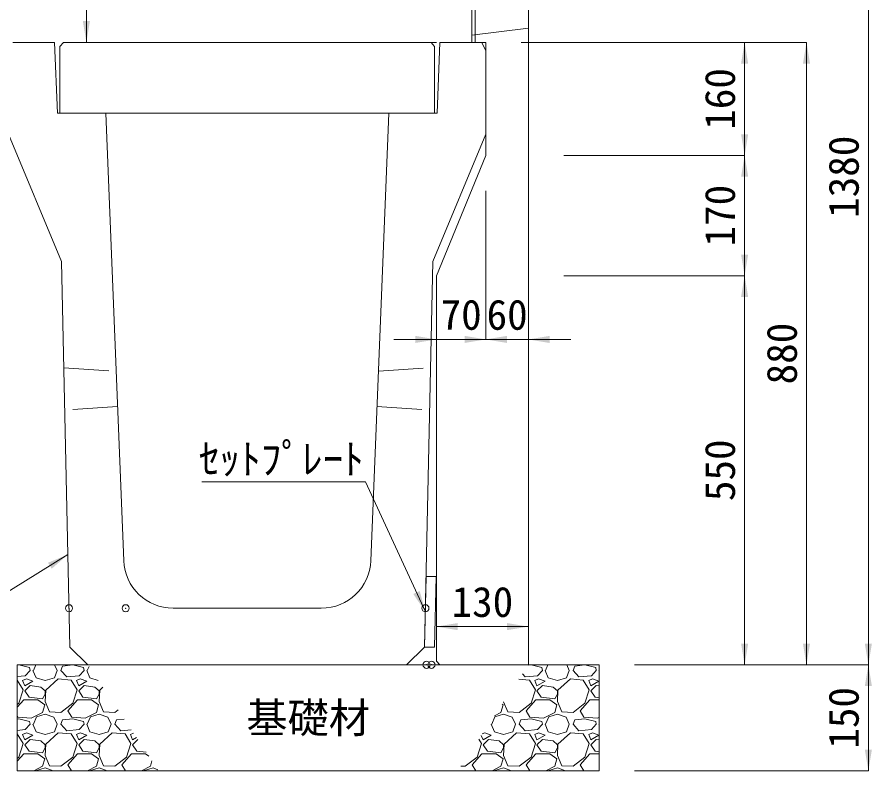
# Model space of a CAD drawing. Units: millimetres at full size. Extents: x 172874 to 217143, y 854931 to 903297.
# Drawn here: x 179482 to 180691, y 867181 to 868247 of the extents above; entities that cross this region are included whole.
import ezdxf
from ezdxf.enums import TextEntityAlignment as Align

# ---------------------------------------------------------------- set-up
doc = ezdxf.new("R2010")
doc.units = ezdxf.units.MM
doc.header["$LTSCALE"] = 20
doc.header["$PDMODE"] = 32
doc.header["$PDSIZE"] = 10
doc.linetypes.add('DASHED', pattern=[7.5, 6, -1.5])
doc.linetypes.add('USER2', pattern=[4.7625, 3.175, -1.5875])
for name, color, linetype, lineweight in [('セットプレート', 3, 'Continuous', 13), ('パネックスKDS', 2, 'Continuous', 13), ('基礎材', 7, 'Continuous', 15), ('寸法線', 7, 'Continuous', 13), ('引出線', 4, 'Continuous', 13), ('本体', 2, 'Continuous', 13), ('補助線', 8, 'Continuous', 13), ('ﾊｯﾁﾝｸﾞ', 7, 'Continuous', 5)]:
    doc.layers.add(name, color=color, linetype=linetype, lineweight=lineweight)
doc.styles.add('ＭＳ ゴシック', font='')
doc.styles.get('ＭＳ ゴシック').set_extended_font_data('MS Gothic')

# ---------------------------------------------------------------- blocks, each defined once
blk = doc.blocks.new('filled_arrow')
at = {"color": 0, "linetype": 'Continuous', "lineweight": -2}
blk.add_solid([(7.5, 1.25), (0, 0), (7.5, -1.25)], dxfattribs=at)

msp = doc.modelspace()

# ---------------------------------------------------------------- linework, layer by layer
at = {"layer": 'セットプレート'}
msp.add_lwpolyline([(180058.02, 867356.42), (180072.02, 867356.12), (180074.16, 867456.09), (180060.16, 867456.39)], close=True, dxfattribs=at)
at = {"layer": 'パネックスKDS', "lineweight": 5}
msp.add_line((180129.7, 868211.42), (180129.7, 868711.42), dxfattribs=at)
at = {"layer": 'パネックスKDS'}
for p, q in [((180204.7, 867331.42), (180204.7, 868711.42)), ((180124.7, 868211.42), (180124.7, 868706.42)), ((180124.7, 868211.42), (180144.7, 868211.42)), ((180144.7, 868051.42), (180144.7, 868211.42)), ((180144.7, 868051.42), (180074.7, 867881.42)), ((180074.7, 867336.42), (180074.7, 867881.42)), ((180074.7, 867336.42), (180079.7, 867331.42)), ((180079.7, 867331.42), (180204.7, 867331.42))]:
    msp.add_line(p, q, dxfattribs=at)
at = {"layer": 'パネックスKDS', "linetype": 'DASHED', "lineweight": 9}
msp.add_line((180124.7, 868221.42), (180204.7, 868231.42), dxfattribs=at)
at = {"layer": '基礎材'}
for p, q in [((179481.92, 867331.42), (180304.7, 867331.42)), ((179481.92, 867331.42), (179481.92, 867181.42)), ((180304.7, 867331.42), (180304.7, 867181.42)), ((179481.92, 867181.42), (180304.7, 867181.42))]:
    msp.add_line(p, q, dxfattribs=at)
at = {"layer": '寸法線'}
for p, q in [((179579.7, 868211.42), (179579.7, 868711.42)), ((180685.54, 867331.42), (180685.54, 868711.42)), ((180074.7, 868211.42), (179579.7, 868211.42)), ((180194.7, 868211.42), (180598.04, 868211.42)), ((180194.7, 868211.42), (180510.54, 868211.42)), ((180510.54, 868211.42), (180510.54, 868051.42)), ((180598.04, 868211.42), (180598.04, 867331.42)), ((180254.7, 868051.42), (180510.54, 868051.42)), ((180254.7, 868051.42), (180510.54, 868051.42)), ((180510.54, 868051.42), (180510.54, 867881.42)), ((180144.7, 868001.42), (180144.7, 867791.42)), ((180254.7, 867881.42), (180510.54, 867881.42)), ((180254.7, 867881.42), (180510.54, 867881.42)), ((180510.54, 867881.42), (180510.54, 867331.42)), ((180074.7, 867829.69), (180074.7, 867791.42)), ((180144.7, 867831.42), (180144.7, 867791.42)), ((180204.7, 867831.42), (180204.7, 867791.42)), ((180204.7, 867791.42), (180014.7, 867791.42)), ((180084.7, 867791.42), (180264.7, 867791.42)), ((180074.7, 867385.42), (180204.7, 867385.42)), ((180074.7, 867361.42), (180074.7, 867385.42)), ((180204.7, 867356.42), (180204.7, 867385.42)), ((180354.75, 867331.42), (180685.54, 867331.42)), ((180354.75, 867331.42), (180598.04, 867331.42)), ((180354.75, 867331.42), (180510.54, 867331.42)), ((180354.75, 867331.42), (180685.54, 867331.42)), ((180685.54, 867331.42), (180685.54, 867181.42)), ((180354.7, 867181.42), (180685.54, 867181.42))]:
    msp.add_line(p, q, dxfattribs=at)
at = {"layer": '引出線'}
for points in [[(180059.09, 867406.4), (179974.26, 867589.87), (179742.89, 867589.87)], [(179553.58, 867487.24), (179433.37, 867412.95), (179151.84, 867412.95)]]:
    msp.add_lwpolyline(points, dxfattribs=at)
at = {"layer": '本体'}
for p, q in [((179475.7, 868211.42), (179534.7, 868211.42)), ((179534.7, 868211.42), (179538.7, 868111.42)), ((180079.7, 868211.42), (180075.7, 868111.42)), ((180079.7, 868211.42), (180138.7, 868211.42)), ((180138.7, 868211.42), (180144.7, 868199.42)), ((180144.7, 868199.42), (180144.7, 868081.42)), ((179538.7, 868111.42), (179607.2, 868111.42)), ((179607.2, 868111.42), (179632.51, 867478.62)), ((180007.2, 868111.42), (179981.89, 867478.62)), ((180007.2, 868111.42), (180075.7, 868111.42)), ((179469.7, 868081.42), (179544.7, 867901.42)), ((180144.7, 868081.42), (180069.7, 867901.42)), ((179544.7, 867901.42), (179556.38, 867356.42)), ((180069.7, 867901.42), (180058.02, 867356.42)), ((179702.46, 867411.42), (179911.95, 867411.42)), ((179556.38, 867356.42), (179581.92, 867331.42)), ((180032.49, 867331.42), (180058.02, 867356.42)), ((179581.92, 867331.42), (180032.49, 867331.42))]:
    msp.add_line(p, q, dxfattribs=at)
at = {"layer": '本体', "linetype": 'USER2'}
for p, q in [((179547.92, 867751.42), (179621.8, 867746.42)), ((179992.6, 867746.42), (180066.49, 867751.42)), ((179623.8, 867696.42), (179549.2, 867691.42)), ((179990.6, 867696.42), (180065.2, 867691.42))]:
    msp.add_line(p, q, dxfattribs=at)
at = {"layer": '本体', "lineweight": 20}
msp.add_lwpolyline([(179542.2, 868205.42), (179547.2, 868211.42), (180067.2, 868211.42), (180072.2, 868205.42), (180072.2, 868111.42), (179542.2, 868111.42)], close=True, dxfattribs=at)
at = {"layer": '本体'}
for centre, start, end in [((179702.46, 867481.42), 182.29061, 270), ((179911.95, 867481.42), 270, 357.70939)]:
    msp.add_arc(centre, 70, start, end, dxfattribs=at)
at = {"layer": '補助線'}
for p in [(179555.2, 867411.42), (179635.2, 867411.42), (180059.2, 867411.42), (180060.7, 867331.42), (180067.7, 867331.42), (180067.7, 867331.42)]:
    msp.add_point(p, dxfattribs=at)
at = {"layer": 'ﾊｯﾁﾝｸﾞ'}
for p, q in [((179484.22, 867331.19), (179481.92, 867330.95)), ((179499.46, 867327.38), (179484.22, 867331.19)), ((179500.22, 867323.57), (179493.36, 867315.95)), ((179500.22, 867323.57), (179499.46, 867327.38)), ((179504.03, 867323.57), (179508.6, 867312.9)), ((179504.79, 867323.57), (179508.16, 867331.42)), ((179534.51, 867312.9), (179538.32, 867323.57)), ((179534.7, 867331.42), (179538.32, 867323.57)), ((179543.65, 867323.57), (179545.94, 867329.67)), ((179552.04, 867314.43), (179543.65, 867323.57)), ((179560.42, 867331.19), (179545.94, 867329.67)), ((179575.66, 867327.38), (179560.42, 867331.19)), ((179576.42, 867323.57), (179569.56, 867315.95)), ((179576.42, 867323.57), (179575.66, 867327.38)), ((179580.23, 867323.57), (179584.8, 867312.9)), ((179580.99, 867323.57), (179583.4, 867329.19)), ((180208.49, 867331.19), (180204.25, 867330.75)), ((180223.73, 867327.38), (180208.49, 867331.19)), ((180224.49, 867323.57), (180217.63, 867315.95)), ((180224.49, 867323.57), (180223.73, 867327.38)), ((180228.3, 867323.57), (180232.87, 867312.9)), ((180229.06, 867323.57), (180232.43, 867331.42)), ((180258.78, 867312.9), (180262.59, 867323.57)), ((180258.97, 867331.42), (180262.59, 867323.57)), ((180267.92, 867323.57), (180270.21, 867329.67)), ((180276.31, 867314.43), (180267.92, 867323.57)), ((180284.69, 867331.19), (180270.21, 867329.67)), ((180299.93, 867327.38), (180284.69, 867331.19)), ((180300.69, 867323.57), (180293.83, 867315.95)), ((180300.69, 867323.57), (180299.93, 867327.38)), ((180304.5, 867323.57), (180304.7, 867323.1)), ((179493.36, 867315.95), (179481.92, 867314.96)), ((179481.93, 867309.86), (179481.92, 867309.86)), ((179490.31, 867296.14), (179481.93, 867309.86)), ((179494.89, 867311.38), (179489.55, 867309.09)), ((179489.55, 867309.09), (179492.6, 867301.47)), ((179492.6, 867301.47), (179504.03, 867308.33)), ((179504.03, 867308.33), (179494.89, 867311.38)), ((179508.6, 867312.9), (179521.56, 867309.09)), ((179521.56, 867309.09), (179534.51, 867312.9)), ((179539.84, 867311.38), (179522.32, 867295.38)), ((179558.13, 867309.86), (179539.84, 867311.38)), ((179569.56, 867315.95), (179552.04, 867314.43)), ((179566.51, 867296.14), (179558.13, 867309.86)), ((179571.09, 867311.38), (179565.75, 867309.09)), ((179565.75, 867309.09), (179568.8, 867301.47)), ((179568.8, 867301.47), (179580.23, 867308.33)), ((179580.23, 867308.33), (179571.09, 867311.38)), ((179584.8, 867312.9), (179596.57, 867309.44)), ((180206.2, 867309.86), (180191.16, 867311.11)), ((180200.11, 867314.43), (180196.21, 867318.68)), ((180217.63, 867315.95), (180200.11, 867314.43)), ((180214.58, 867296.14), (180206.2, 867309.86)), ((180219.16, 867311.38), (180213.82, 867309.09)), ((180213.82, 867309.09), (180216.87, 867301.47)), ((180216.87, 867301.47), (180228.3, 867308.33)), ((180228.3, 867308.33), (180219.16, 867311.38)), ((180232.87, 867312.9), (180245.83, 867309.09)), ((180245.83, 867309.09), (180258.78, 867312.9)), ((180264.11, 867311.38), (180246.59, 867295.38)), ((180282.4, 867309.86), (180264.11, 867311.38)), ((180293.83, 867315.95), (180276.31, 867314.43)), ((180290.78, 867296.14), (180282.4, 867309.86)), ((180295.36, 867311.38), (180290.02, 867309.09)), ((180290.02, 867309.09), (180293.07, 867301.47)), ((180293.07, 867301.47), (180304.5, 867308.33)), ((180304.5, 867308.33), (180295.36, 867311.38)), ((179484.22, 867277.09), (179490.31, 867296.14)), ((179500.22, 867302.24), (179492.6, 867294.62)), ((179515.46, 867299.95), (179500.22, 867302.24)), ((179521.56, 867294.62), (179515.46, 867299.95)), ((179560.42, 867277.09), (179566.51, 867296.14)), ((179576.42, 867302.24), (179568.8, 867294.62)), ((179591.66, 867299.95), (179576.42, 867302.24)), ((179597.76, 867294.62), (179591.66, 867299.95)), ((179603.13, 867299.59), (179598.52, 867295.38)), ((180208.49, 867277.09), (180214.58, 867296.14)), ((180224.49, 867302.24), (180216.87, 867294.62)), ((180239.73, 867299.95), (180224.49, 867302.24)), ((180245.83, 867294.62), (180239.73, 867299.95)), ((180284.69, 867277.09), (180290.78, 867296.14)), ((180300.69, 867302.24), (180293.07, 867294.62)), ((180304.71, 867301.63), (180300.69, 867302.24)), ((179492.6, 867294.62), (179498.7, 867285.47)), ((179498.7, 867285.47), (179517.75, 867283.19)), ((179517.75, 867283.19), (179521.56, 867290.04)), ((179522.32, 867295.38), (179521.56, 867279.38)), ((179521.56, 867290.04), (179521.56, 867294.62)), ((179568.8, 867294.62), (179574.9, 867285.47)), ((179574.9, 867285.47), (179593.95, 867283.19)), ((179593.95, 867283.19), (179597.76, 867290.04)), ((179598.52, 867295.38), (179597.76, 867279.38)), ((179597.76, 867290.04), (179597.76, 867294.62)), ((180216.87, 867294.62), (180222.97, 867285.47)), ((180222.97, 867285.47), (180242.02, 867283.19)), ((180242.02, 867283.19), (180245.83, 867290.04)), ((180246.59, 867295.38), (180245.83, 867279.38)), ((180245.83, 867290.04), (180245.83, 867294.62)), ((180293.07, 867294.62), (180299.17, 867285.47)), ((180299.17, 867285.47), (180304.72, 867284.81)), ((179481.92, 867271.48), (179491.08, 867281.66)), ((179481.92, 867275.31), (179484.22, 867277.09)), ((179491.08, 867281.66), (179510.89, 867281.66)), ((179510.89, 867281.66), (179520.79, 867274.8)), ((179520.79, 867274.8), (179517.75, 867264.14)), ((179521.56, 867279.38), (179527.65, 867264.9)), ((179543.65, 867264.14), (179560.42, 867277.09)), ((179553.56, 867266.42), (179567.28, 867281.66)), ((179567.28, 867281.66), (179587.09, 867281.66)), ((179587.09, 867281.66), (179596.99, 867274.8)), ((179596.99, 867274.8), (179593.95, 867264.14)), ((179597.76, 867279.38), (179603.85, 867264.9)), ((180168.86, 867274.8), (180165.82, 867264.14)), ((180167.56, 867275.71), (180168.86, 867274.8)), ((180169.77, 867279.03), (180175.72, 867264.9)), ((180191.72, 867264.14), (180208.49, 867277.09)), ((180201.63, 867266.42), (180215.35, 867281.66)), ((180215.35, 867281.66), (180235.16, 867281.66)), ((180235.16, 867281.66), (180245.06, 867274.8)), ((180245.06, 867274.8), (180242.02, 867264.14)), ((180245.83, 867279.38), (180251.92, 867264.9)), ((180267.92, 867264.14), (180284.69, 867277.09)), ((180277.83, 867266.42), (180291.55, 867281.66)), ((180291.55, 867281.66), (180304.72, 867281.66)), ((179517.75, 867264.14), (179501.74, 867255.75)), ((179509.36, 867258.04), (179521.56, 867261.85)), ((179521.56, 867261.85), (179533.75, 867257.28)), ((179527.65, 867264.9), (179543.65, 867264.14)), ((179558.89, 867257.28), (179553.56, 867266.42)), ((179593.95, 867264.14), (179577.94, 867255.75)), ((179585.56, 867258.04), (179597.76, 867261.85)), ((179597.76, 867261.85), (179609.95, 867257.28)), ((179603.85, 867264.9), (179619.85, 867264.14)), ((179619.85, 867264.14), (179624.42, 867267.66)), ((180165.82, 867264.14), (180156.64, 867259.33)), ((180157.43, 867258.04), (180169.63, 867261.85)), ((180169.63, 867261.85), (180181.82, 867257.28)), ((180175.72, 867264.9), (180191.72, 867264.14)), ((180206.96, 867257.28), (180201.63, 867266.42)), ((180242.02, 867264.14), (180226.01, 867255.75)), ((180233.63, 867258.04), (180245.83, 867261.85)), ((180245.83, 867261.85), (180258.02, 867257.28)), ((180251.92, 867264.9), (180267.92, 867264.14)), ((180283.16, 867257.28), (180277.83, 867266.42)), ((179482.69, 867257.28), (179481.92, 867258.61)), ((179484.22, 867254.99), (179481.92, 867254.75)), ((179501.74, 867255.75), (179482.69, 867257.28)), ((179499.46, 867251.18), (179484.22, 867254.99)), ((179500.22, 867247.37), (179493.36, 867239.75)), ((179500.22, 867247.37), (179499.46, 867251.18)), ((179504.03, 867247.37), (179508.6, 867236.7)), ((179504.79, 867247.37), (179509.36, 867258.04)), ((179533.75, 867257.28), (179538.32, 867247.37)), ((179534.51, 867236.7), (179538.32, 867247.37)), ((179543.65, 867247.37), (179545.94, 867253.47)), ((179552.04, 867238.23), (179543.65, 867247.37)), ((179560.42, 867254.99), (179545.94, 867253.47)), ((179577.94, 867255.75), (179558.89, 867257.28)), ((179575.66, 867251.18), (179560.42, 867254.99)), ((179576.42, 867247.37), (179569.56, 867239.75)), ((179576.42, 867247.37), (179575.66, 867251.18)), ((179580.23, 867247.37), (179584.8, 867236.7)), ((179580.99, 867247.37), (179585.56, 867258.04)), ((179609.95, 867257.28), (179614.52, 867247.37)), ((179610.71, 867236.7), (179614.52, 867247.37)), ((179619.85, 867247.37), (179622.14, 867253.47)), ((179628.24, 867238.23), (179619.85, 867247.37)), ((179633.11, 867254.62), (179622.14, 867253.47)), ((180152.1, 867247.37), (180156.67, 867236.7)), ((180152.86, 867247.37), (180157.43, 867258.04)), ((180181.82, 867257.28), (180186.39, 867247.37)), ((180182.58, 867236.7), (180186.39, 867247.37)), ((180191.72, 867247.37), (180194.01, 867253.47)), ((180200.11, 867238.23), (180191.72, 867247.37)), ((180208.49, 867254.99), (180194.01, 867253.47)), ((180226.01, 867255.75), (180206.96, 867257.28)), ((180223.73, 867251.18), (180208.49, 867254.99)), ((180224.49, 867247.37), (180217.63, 867239.75)), ((180224.49, 867247.37), (180223.73, 867251.18)), ((180228.3, 867247.37), (180232.87, 867236.7)), ((180229.06, 867247.37), (180233.63, 867258.04)), ((180258.02, 867257.28), (180262.59, 867247.37)), ((180258.78, 867236.7), (180262.59, 867247.37)), ((180267.92, 867247.37), (180270.21, 867253.47)), ((180276.31, 867238.23), (180267.92, 867247.37)), ((180284.69, 867254.99), (180270.21, 867253.47)), ((180302.21, 867255.75), (180283.16, 867257.28)), ((180299.93, 867251.18), (180284.69, 867254.99)), ((180300.69, 867247.37), (180293.83, 867239.75)), ((180300.69, 867247.37), (180299.93, 867251.18)), ((180304.72, 867257.07), (180302.21, 867255.75)), ((180304.5, 867247.37), (180304.73, 867246.84)), ((179493.36, 867239.75), (179481.92, 867238.76)), ((179508.6, 867236.7), (179521.56, 867232.89)), ((179521.56, 867232.89), (179534.51, 867236.7)), ((179569.56, 867239.75), (179552.04, 867238.23)), ((179584.8, 867236.7), (179597.76, 867232.89)), ((179597.76, 867232.89), (179610.71, 867236.7)), ((179643.18, 867239.53), (179628.24, 867238.23)), ((180156.67, 867236.7), (180169.63, 867232.89)), ((180169.63, 867232.89), (180182.58, 867236.7)), ((180217.63, 867239.75), (180200.11, 867238.23)), ((180232.87, 867236.7), (180245.83, 867232.89)), ((180245.83, 867232.89), (180258.78, 867236.7)), ((180293.83, 867239.75), (180276.31, 867238.23)), ((179481.93, 867233.66), (179481.92, 867233.66)), ((179490.31, 867219.94), (179481.93, 867233.66)), ((179494.89, 867235.18), (179489.55, 867232.89)), ((179489.55, 867232.89), (179492.6, 867225.27)), ((179492.6, 867225.27), (179504.03, 867232.13)), ((179500.22, 867226.04), (179492.6, 867218.42)), ((179504.03, 867232.13), (179494.89, 867235.18)), ((179515.46, 867223.75), (179500.22, 867226.04)), ((179521.56, 867218.42), (179515.46, 867223.75)), ((179539.84, 867235.18), (179522.32, 867219.18)), ((179558.13, 867233.66), (179539.84, 867235.18)), ((179566.51, 867219.94), (179558.13, 867233.66)), ((179571.09, 867235.18), (179565.75, 867232.89)), ((179565.75, 867232.89), (179568.8, 867225.27)), ((179568.8, 867225.27), (179580.23, 867232.13)), ((179576.42, 867226.04), (179568.8, 867218.42)), ((179580.23, 867232.13), (179571.09, 867235.18)), ((179591.66, 867223.75), (179576.42, 867226.04)), ((179597.76, 867218.42), (179591.66, 867223.75)), ((179616.04, 867235.18), (179598.52, 867219.18)), ((179634.33, 867233.66), (179616.04, 867235.18)), ((179642.71, 867219.94), (179634.33, 867233.66)), ((179646.34, 867234.78), (179641.95, 867232.89)), ((179641.95, 867232.89), (179645, 867225.27)), ((179645, 867225.27), (179650.49, 867228.57)), ((179652.35, 867225.77), (179645, 867218.42)), ((180138.38, 867219.94), (180134.56, 867226.2)), ((180138.14, 867231.59), (180140.67, 867225.27)), ((180142.96, 867235.18), (180139.58, 867233.73)), ((180140.67, 867225.27), (180152.1, 867232.13)), ((180148.29, 867226.04), (180140.67, 867218.42)), ((180152.1, 867232.13), (180142.96, 867235.18)), ((180163.53, 867223.75), (180148.29, 867226.04)), ((180169.63, 867218.42), (180163.53, 867223.75)), ((180187.91, 867235.18), (180170.39, 867219.18)), ((180206.2, 867233.66), (180187.91, 867235.18)), ((180214.58, 867219.94), (180206.2, 867233.66)), ((180219.16, 867235.18), (180213.82, 867232.89)), ((180213.82, 867232.89), (180216.87, 867225.27)), ((180216.87, 867225.27), (180228.3, 867232.13)), ((180224.49, 867226.04), (180216.87, 867218.42)), ((180228.3, 867232.13), (180219.16, 867235.18)), ((180239.73, 867223.75), (180224.49, 867226.04)), ((180245.83, 867218.42), (180239.73, 867223.75)), ((180264.11, 867235.18), (180246.59, 867219.18)), ((180282.4, 867233.66), (180264.11, 867235.18)), ((180290.78, 867219.94), (180282.4, 867233.66)), ((180295.36, 867235.18), (180290.02, 867232.89)), ((180290.02, 867232.89), (180293.07, 867225.27)), ((180293.07, 867225.27), (180304.5, 867232.13)), ((180300.69, 867226.04), (180293.07, 867218.42)), ((180304.5, 867232.13), (180295.36, 867235.18)), ((180304.73, 867225.43), (180300.69, 867226.04)), ((179484.22, 867200.89), (179490.31, 867219.94)), ((179492.6, 867218.42), (179498.7, 867209.27)), ((179517.75, 867206.99), (179521.56, 867213.84)), ((179522.32, 867219.18), (179521.56, 867203.18)), ((179521.56, 867213.84), (179521.56, 867218.42)), ((179560.42, 867200.89), (179566.51, 867219.94)), ((179568.8, 867218.42), (179574.9, 867209.27)), ((179593.95, 867206.99), (179597.76, 867213.84)), ((179598.52, 867219.18), (179597.76, 867203.18)), ((179597.76, 867213.84), (179597.76, 867218.42)), ((179636.62, 867200.89), (179642.71, 867219.94)), ((179645, 867218.42), (179651.1, 867209.27)), ((180132.29, 867200.89), (180138.38, 867219.94)), ((180140.67, 867218.42), (180146.77, 867209.27)), ((180165.82, 867206.99), (180169.63, 867213.84)), ((180170.39, 867219.18), (180169.63, 867203.18)), ((180169.63, 867213.84), (180169.63, 867218.42)), ((180208.49, 867200.89), (180214.58, 867219.94)), ((180216.87, 867218.42), (180222.97, 867209.27)), ((180242.02, 867206.99), (180245.83, 867213.84)), ((180246.59, 867219.18), (180245.83, 867203.18)), ((180245.83, 867213.84), (180245.83, 867218.42)), ((180284.69, 867200.89), (180290.78, 867219.94)), ((180293.07, 867218.42), (180299.17, 867209.27)), ((179481.92, 867195.28), (179491.08, 867205.46)), ((179481.92, 867199.11), (179484.22, 867200.89)), ((179491.08, 867205.46), (179510.89, 867205.46)), ((179498.7, 867209.27), (179517.75, 867206.99)), ((179510.89, 867205.46), (179520.79, 867198.6)), ((179521.56, 867203.18), (179527.65, 867188.7)), ((179543.65, 867187.94), (179560.42, 867200.89)), ((179553.56, 867190.22), (179567.28, 867205.46)), ((179567.28, 867205.46), (179587.09, 867205.46)), ((179574.9, 867209.27), (179593.95, 867206.99)), ((179587.09, 867205.46), (179596.99, 867198.6)), ((179597.76, 867203.18), (179603.85, 867188.7)), ((179619.85, 867187.94), (179636.62, 867200.89)), ((179629.76, 867190.22), (179643.48, 867205.46)), ((179643.48, 867205.46), (179663.29, 867205.46)), ((179651.1, 867209.27), (179664.41, 867207.67)), ((179663.29, 867205.46), (179668.12, 867202.12)), ((180115.52, 867187.94), (180132.29, 867200.89)), ((180125.43, 867190.22), (180139.15, 867205.46)), ((180139.15, 867205.46), (180158.96, 867205.46)), ((180146.77, 867209.27), (180165.82, 867206.99)), ((180158.96, 867205.46), (180168.86, 867198.6)), ((180169.63, 867203.18), (180175.72, 867188.7)), ((180191.72, 867187.94), (180208.49, 867200.89)), ((180201.63, 867190.22), (180215.35, 867205.46)), ((180215.35, 867205.46), (180235.16, 867205.46)), ((180222.97, 867209.27), (180242.02, 867206.99)), ((180235.16, 867205.46), (180245.06, 867198.6)), ((180245.83, 867203.18), (180251.92, 867188.7)), ((180267.92, 867187.94), (180284.69, 867200.89)), ((180277.83, 867190.22), (180291.55, 867205.46)), ((180291.55, 867205.46), (180304.74, 867205.46)), ((180299.17, 867209.27), (180304.74, 867208.6)), ((179517.75, 867187.94), (179505.31, 867181.42)), ((179520.79, 867198.6), (179517.75, 867187.94)), ((179527.65, 867188.7), (179543.65, 867187.94)), ((179558.69, 867181.42), (179553.56, 867190.22)), ((179593.95, 867187.94), (179581.51, 867181.42)), ((179596.99, 867198.6), (179593.95, 867187.94)), ((179603.85, 867188.7), (179619.85, 867187.94)), ((179634.89, 867181.42), (179629.76, 867190.22)), ((179670.15, 867187.94), (179657.71, 867181.42)), ((179672.37, 867195.73), (179670.15, 867187.94)), ((180109.24, 867188.24), (180115.52, 867187.94)), ((180130.56, 867181.42), (180125.43, 867190.22)), ((180165.82, 867187.94), (180153.38, 867181.42)), ((180168.86, 867198.6), (180165.82, 867187.94)), ((180175.72, 867188.7), (180191.72, 867187.94)), ((180206.76, 867181.42), (180201.63, 867190.22)), ((180242.02, 867187.94), (180229.58, 867181.42)), ((180245.06, 867198.6), (180242.02, 867187.94)), ((180251.92, 867188.7), (180267.92, 867187.94)), ((180282.96, 867181.42), (180277.83, 867190.22)), ((179482.49, 867181.42), (179481.92, 867182.41)), ((179509.18, 867181.42), (179509.36, 867181.84)), ((179509.36, 867181.84), (179521.56, 867185.65)), ((179521.56, 867185.65), (179532.84, 867181.42)), ((179585.38, 867181.42), (179585.56, 867181.84)), ((179585.56, 867181.84), (179597.76, 867185.65)), ((179597.76, 867185.65), (179609.04, 867181.42)), ((179661.58, 867181.42), (179661.76, 867181.84)), ((179661.76, 867181.84), (179673.96, 867185.65)), ((179673.96, 867185.65), (179680.81, 867183.08)), ((180104.7, 867181.42), (180104.7, 867181.42)), ((180157.25, 867181.42), (180157.43, 867181.84)), ((180157.43, 867181.84), (180169.63, 867185.65)), ((180169.63, 867185.65), (180180.9, 867181.42)), ((180233.45, 867181.42), (180233.63, 867181.84)), ((180233.63, 867181.84), (180245.83, 867185.65)), ((180245.83, 867185.65), (180257.1, 867181.42))]:
    msp.add_line(p, q, dxfattribs=at)

# ---------------------------------------------------------------- block references
at = {"layer": '寸法線', "xscale": 4, "yscale": 4}
for p, rotation in [((179579.7, 868211.42), 90), ((180510.54, 868211.42), 270), ((180598.04, 868211.42), 270), ((180510.54, 868051.42), 90), ((180510.54, 868051.42), 270), ((180510.54, 867881.42), 90), ((180510.54, 867881.42), 270), ((180074.7, 867791.42), 180), ((180144.7, 867791.42), 180), ((180204.7, 867385.42), 180), ((180510.54, 867331.42), 90), ((180598.04, 867331.42), 90), ((180685.54, 867331.42), 90), ((180685.54, 867331.42), 270), ((180685.54, 867181.42), 90)]:
    msp.add_blockref('filled_arrow', p, dxfattribs=dict(at, rotation=rotation))
for p in [(180144.7, 867791.42), (180204.7, 867791.42), (180074.7, 867385.42)]:
    msp.add_blockref('filled_arrow', p, dxfattribs=at)
at = {"layer": '引出線', "xscale": 4, "yscale": 4}
for p, rotation in [((179553.58, 867487.24), 211.7), ((180059.09, 867406.4), 114.8)]:
    msp.add_blockref('filled_arrow', p, dxfattribs=dict(at, rotation=rotation))

# ---------------------------------------------------------------- texts
at = {"layer": '寸法線', "style": 'ＭＳ ゴシック'}
for s, p in [('160', (180475.54, 868131.42)), ('1380', (180650.54, 868021.42)), ('170', (180475.54, 867966.42)), ('880', (180563.04, 867771.42)), ('550', (180475.54, 867606.42)), ('150', (180650.54, 867256.42))]:
    msp.add_text(s, height=42.72, rotation=90, dxfattribs=at).set_placement(p, align=Align.MIDDLE_CENTER)
for s, p in [('70', (180109.7, 867826.42)), ('60', (180174.7, 867826.42)), ('130', (180139.7, 867420.42)), ('基礎材', (179893.31, 867256.42))]:
    msp.add_text(s, height=42.72, dxfattribs=at).set_placement(p, align=Align.MIDDLE_CENTER)
at = {"layer": '引出線', "style": 'ＭＳ ゴシック'}
msp.add_text('ｾｯﾄﾌﾟﾚｰﾄ', height=42.72, dxfattribs=at).set_placement((179972.01, 867643.87), align=Align.TOP_RIGHT)

doc.saveas('drawing.dxf')
